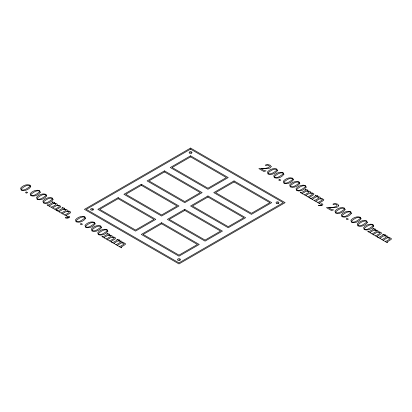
<?xml version="1.0" encoding="UTF-8"?>
<svg xmlns="http://www.w3.org/2000/svg" width="412" height="412" viewBox="0 0 412 412"><rect width="100%" height="100%" fill="white"/><g stroke="black" fill="none" stroke-linecap="round" stroke-linejoin="round"><path stroke-width="0.62" d="M190.571 152.471L191.585 153.058M277.487 202.653L278.502 203.24M92.067 209.347L93.076 209.929M178.983 259.529L179.998 260.111M56.47 209.708L56.696 210.475L53.884 208.853L55.466 208.977L58.54 207.226L59.359 206.561L58.978 205.882L56.65 205.516L53.014 207.705L53.318 208.523L50.439 206.865L52.005 206.994L55.105 205.243L55.898 204.543L55.532 203.873L53.277 203.487L49.569 205.717L49.862 206.53L47.045 204.903L48.4 205.022L51.371 203.404L52.674 202.426L52.118 201.865L54.528 202.457L54.796 202.611L53.586 203.307L56.774 203.749L57.386 204.46L57 205.279L59.06 205.341L60.775 206.33L60.569 207.092L56.47 209.708M66.378 215.425L66.6 216.197L63.793 214.575L65.369 214.693L68.449 212.947L69.262 212.283L68.881 211.603L66.559 211.238L62.923 213.426L63.227 214.245L60.348 212.582L61.913 212.71L65.008 210.959L65.807 210.264L65.441 209.595L63.18 209.208L59.477 211.438L59.766 212.247L56.949 210.625L58.308 210.743L61.28 209.121L62.583 208.148L62.027 207.586L64.437 208.173L64.705 208.328L63.494 209.028L66.682 209.471L67.29 210.182L66.904 211.001L68.969 211.057L70.679 212.046L70.478 212.808L66.378 215.425M111.307 241.37L111.534 242.138L108.722 240.515L110.303 240.634L113.382 238.888L114.196 238.224L113.815 237.544L111.487 237.178L107.856 239.367L108.155 240.186L105.276 238.522L106.842 238.656L109.942 236.9L110.735 236.205L110.37 235.535L108.114 235.149L104.411 237.379L104.7 238.193L101.882 236.565L103.242 236.684L106.208 235.061L107.511 234.088L106.955 233.527L109.371 234.114L109.638 234.268L108.423 234.969L111.616 235.412L112.224 236.122L111.837 236.941L113.897 236.998L115.612 237.992L115.406 238.749L111.307 241.37M121.216 247.087L121.442 247.854L118.63 246.232L120.206 246.355L123.286 244.604L124.1 243.94L123.724 243.265L121.396 242.9L117.76 245.088L118.064 245.907L115.185 244.244L116.751 244.373L119.846 242.622L120.644 241.926L120.278 241.252L118.017 240.871L114.315 243.095L114.603 243.909L111.786 242.282L113.145 242.405L116.117 240.783L117.42 239.81L116.864 239.248L119.274 239.835L119.542 239.99L118.332 240.69L121.519 241.133L122.132 241.844L121.746 242.663L123.806 242.72L125.521 243.708L125.315 244.47L121.216 247.087M309.613 197.266L309.839 198.033L307.028 196.411L308.609 196.534L311.683 194.783L312.502 194.119L312.121 193.444L309.793 193.079L306.162 195.262L306.461 196.086L303.582 194.423L305.148 194.552L308.248 192.801L309.041 192.105L308.676 191.431L306.42 191.05L302.717 193.274L303.005 194.088L300.188 192.461L301.548 192.584L304.514 190.962L305.817 189.989L305.261 189.422L307.676 190.014L307.944 190.169L306.729 190.869L309.922 191.312L310.53 192.023L310.143 192.842L312.203 192.898L313.918 193.887L313.712 194.649L309.613 197.266M319.521 202.987L319.743 203.755L316.936 202.132L318.512 202.256L321.592 200.505L322.405 199.841L322.029 199.161L319.702 198.795L316.066 200.984L316.37 201.803L313.491 200.144L315.056 200.273L318.152 198.517L318.95 197.822L318.584 197.152L316.323 196.766L312.62 198.996L312.909 199.81L310.092 198.182L311.451 198.301L314.423 196.678L315.726 195.705L315.17 195.144L317.58 195.731L317.848 195.885L316.637 196.586L319.825 197.029L320.438 197.739L320.052 198.558L322.112 198.62L323.827 199.609L323.621 200.366L319.521 202.987M377.191 236.282L377.413 237.049L374.601 235.427L376.182 235.546L379.261 233.8L380.075 233.135L379.694 232.456L377.371 232.09L373.736 234.279L374.034 235.097L371.155 233.439L372.726 233.568L375.821 231.812L376.619 231.117L376.249 230.447L373.993 230.061L370.29 232.291L370.579 233.104L367.762 231.477L369.121 231.595L372.093 229.973L373.396 229L372.834 228.439L375.25 229.026L375.517 229.18L374.302 229.881L377.495 230.323L378.103 231.034L377.716 231.853L379.782 231.915L381.491 232.904L381.291 233.661L377.191 236.282M387.095 241.999L387.321 242.766L384.509 241.144L386.09 241.267L389.165 239.521L389.984 238.857L389.603 238.177L387.275 237.812L383.644 240L383.943 240.819L381.064 239.156L382.63 239.284L385.73 237.533L386.523 236.838L386.157 236.164L383.902 235.782L380.199 238.007L380.487 238.821L377.67 237.194L379.03 237.317L381.996 235.695L383.299 234.722L382.743 234.16L385.158 234.747L385.426 234.902L384.211 235.602L387.404 236.045L388.011 236.756L387.625 237.575L389.685 237.631L391.4 238.62L391.194 239.382L387.095 241.999M29.999 185.833L29.561 186.754C27.285 188.351 24.545 190.658 21.594 189.932L21.465 188.784C23.705 186.981 26.538 184.746 29.587 185.359L29.999 185.833M39.547 191.348L39.114 192.27C36.838 193.867 34.098 196.174 31.147 195.448L31.018 194.299C33.254 192.492 36.091 190.262 39.14 190.874L39.547 191.348M45.917 195.025L45.48 195.947C43.209 197.544 40.464 199.851 37.518 199.125L37.384 197.976C39.624 196.169 42.462 193.939 45.505 194.552L45.917 195.025M52.288 198.702L51.85 199.619C49.574 201.221 46.834 203.528 43.883 202.797L43.754 201.653C45.989 199.846 48.827 197.616 51.876 198.229L52.288 198.702M84.836 217.495L84.398 218.417C82.127 220.013 79.382 222.32 76.431 221.594L76.302 220.446C78.543 218.638 81.375 216.408 84.424 217.021L84.836 217.495M94.389 223.01L93.951 223.927C91.675 225.524 88.935 227.836 85.984 227.105L85.856 225.961C88.096 224.154 90.928 221.924 93.977 222.537L94.389 223.01M100.755 226.688L100.322 227.604C98.046 229.201 95.306 231.508 92.355 230.782L92.221 229.638C94.461 227.831 97.299 225.601 100.348 226.214L100.755 226.688M107.125 230.365L106.687 231.281C104.411 232.878 101.671 235.185 98.72 234.459L98.592 233.316C100.832 231.508 103.664 229.278 106.713 229.891L107.125 230.365M276.771 169.718L276.339 170.635C274.062 172.231 271.323 174.539 268.372 173.812L268.238 172.669C270.478 170.862 273.316 168.632 276.364 169.244L276.771 169.718M283.142 173.395L282.704 174.312C280.428 175.909 277.688 178.216 274.737 177.49L274.608 176.346C276.849 174.539 279.681 172.309 282.73 172.922L283.142 173.395M292.695 178.906L292.257 179.828C289.981 181.424 287.241 183.731 284.29 183.005L284.162 181.862C286.402 180.054 289.234 177.824 292.283 178.432L292.695 178.906M299.061 182.583L298.628 183.505C296.352 185.101 293.612 187.409 290.661 186.682L290.527 185.534C292.767 183.731 295.605 181.496 298.649 182.109L299.061 182.583M305.431 186.26L304.993 187.182C302.717 188.778 299.977 191.086 297.026 190.359L296.897 189.211C299.138 187.409 301.97 185.173 305.019 185.786L305.431 186.26M344.35 208.73L343.912 209.651C341.636 211.248 338.896 213.555 335.945 212.829L335.816 211.68C338.056 209.878 340.889 207.643 343.938 208.256L344.35 208.73M350.715 212.407L350.282 213.328C348.006 214.925 345.266 217.232 342.315 216.506L342.181 215.358C344.422 213.55 347.259 211.32 350.303 211.933L350.715 212.407M360.268 217.922L359.831 218.839C357.559 220.441 354.814 222.748 351.869 222.017L351.735 220.873C353.975 219.066 356.813 216.836 359.856 217.448L360.268 217.922M366.634 221.599L366.201 222.516C363.925 224.113 361.185 226.425 358.234 225.694L358.105 224.55C360.34 222.743 363.178 220.513 366.227 221.126L366.634 221.599M373.004 225.276L372.572 226.193C370.295 227.79 367.556 230.097 364.605 229.371L364.471 228.227C366.711 226.42 369.549 224.19 372.592 224.803L373.004 225.276M271.178 166.536L270.313 167.833L268.732 168.4L261.131 168.827L264.324 170.614L266.059 170.882L263.845 171.48L258.87 168.606L265.462 168.369L268.676 167.55L269.505 166.505L268.845 165.526L267.362 165.094L265.338 165.155L267.903 164.594L270.123 165.166L271.178 166.536M338.752 205.552L337.886 206.845L336.305 207.411L328.709 207.844L331.902 209.631L333.632 209.899L331.418 210.496L326.443 207.622L333.035 207.385L336.249 206.561L337.078 205.516L336.419 204.543L334.941 204.105L332.911 204.167L335.476 203.61L337.701 204.182L338.752 205.552M25.971 192.141L25.688 192.543L25.971 192.94L26.662 193.104L27.645 192.543L26.667 191.977L25.971 192.141M80.814 223.804L80.525 224.2L80.814 224.602L81.504 224.767L82.482 224.205L81.504 223.639L80.814 223.804M279.115 179.704L278.831 180.101L279.115 180.497L279.81 180.662L280.788 180.101L279.81 179.534L279.115 179.704M346.693 218.715L346.404 219.112L346.693 219.514L347.383 219.678L348.361 219.117L347.383 218.551L346.693 218.715M67.846 216.331L67.527 216.722L67.831 217.109C69.994 217.582 65.982 218.185 65.493 217.69L65.22 217.845L67.496 218.159L69.134 217.727L69.762 216.995L69.386 216.367L67.846 216.331M320.989 203.888L320.67 204.28L320.979 204.666C323.137 205.14 319.125 205.743 318.641 205.248L318.363 205.408L320.639 205.717L322.277 205.289L322.905 204.553L322.529 203.925L320.989 203.888M30.756 186.703C28.701 189.68 24.684 191.431 21.187 190.148L20.6 188.166C22.809 185.524 26.646 183.932 30.004 185.127L30.756 186.703M40.309 192.219C38.254 195.19 34.237 196.941 30.735 195.659L30.153 193.681C32.363 191.039 36.199 189.448 39.557 190.643L40.309 192.219M46.674 195.896C44.62 198.867 40.603 200.618 37.106 199.336L36.519 197.358C38.733 194.716 42.57 193.125 45.923 194.32L46.674 195.896M53.045 199.573C50.99 202.544 46.973 204.295 43.471 203.013L42.889 201.03C45.099 198.393 48.935 196.802 52.293 197.997L53.045 199.573M85.593 218.365C83.538 221.337 79.521 223.088 76.024 221.805L75.437 219.828C77.652 217.186 81.488 215.594 84.841 216.789L85.593 218.365M95.146 223.881C93.091 226.852 89.074 228.603 85.578 227.321L84.99 225.338C87.2 222.701 91.037 221.11 94.394 222.305L95.146 223.881M101.517 227.558C99.457 230.529 95.44 232.28 91.943 230.998L91.361 229.015C93.57 226.379 97.407 224.787 100.76 225.977L101.517 227.558M107.882 231.23C105.827 234.207 101.81 235.958 98.314 234.675L97.726 232.692C99.936 230.05 103.778 228.464 107.13 229.654L107.882 231.23M277.534 170.583C275.474 173.56 271.457 175.311 267.96 174.029L267.378 172.046C269.587 169.404 273.424 167.818 276.776 169.008L277.534 170.583M283.899 174.261C281.844 177.237 277.827 178.988 274.33 177.706L273.743 175.723C275.952 173.081 279.794 171.495 283.147 172.685L283.899 174.261M293.452 179.776C291.397 182.753 287.38 184.504 283.878 183.222L283.296 181.239C285.506 178.597 289.342 177.011 292.7 178.2L293.452 179.776M299.818 183.453C297.763 186.43 293.746 188.181 290.249 186.899L289.667 184.916C291.876 182.274 295.713 180.683 299.066 181.877L299.818 183.453M306.188 187.13C304.133 190.107 300.116 191.853 296.619 190.576L296.032 188.593C298.242 185.951 302.078 184.36 305.436 185.555L306.188 187.13M345.107 209.6C343.052 212.577 339.035 214.322 335.533 213.045L334.951 211.062C337.16 208.421 340.997 206.829 344.355 208.024L345.107 209.6M351.472 213.277C349.417 216.249 345.4 218 341.903 216.717L341.321 214.74C343.531 212.098 347.368 210.506 350.72 211.701L351.472 213.277M361.025 218.793C358.97 221.764 354.953 223.515 351.457 222.233L350.869 220.25C353.084 217.613 356.921 216.022 360.273 217.217L361.025 218.793M367.396 222.47C365.341 225.441 361.324 227.192 357.822 225.91L357.24 223.927C359.449 221.29 363.286 219.699 366.644 220.894L367.396 222.47M373.761 226.147C371.706 229.118 367.689 230.869 364.193 229.587L363.605 227.604C365.82 224.967 369.657 223.376 373.009 224.566L373.761 226.147M190.571 148.068L84.429 209.347L178.983 263.932L285.125 202.653L190.571 148.068M190.571 149.129L86.268 209.347L178.983 262.871L283.286 202.653L190.571 149.129M118.141 197.636L97.86 209.347L135.522 231.091L155.803 219.38L118.141 197.636M141.316 184.257L123.935 194.289L161.597 216.037L178.983 206L141.316 184.257M164.496 170.872L147.11 180.909L184.777 202.653L202.158 192.62L164.496 170.872M190.571 155.818L170.29 167.53L207.957 189.273L228.238 177.562L190.571 155.818M118.141 198.697L99.699 209.347L135.522 230.03L153.964 219.38L118.141 198.697M141.316 185.318L125.773 194.289L161.597 214.976L177.145 206L141.316 185.318M164.496 171.933L148.953 180.909L184.777 201.592L200.32 192.62L164.496 171.933M190.571 156.879L172.128 167.53L207.957 188.212L226.394 177.562L190.571 156.879M161.597 222.727L141.316 234.438L178.983 256.182L199.264 244.47L161.597 222.727M184.777 209.347L167.396 219.38L205.058 241.128L222.439 231.091L184.777 209.347M207.957 195.963L190.571 206L228.238 227.743L245.619 217.711L207.957 195.963M234.031 180.909L213.751 192.62L251.413 214.364L271.693 202.653L234.031 180.909M161.597 223.788L143.16 234.438L178.983 255.121L197.425 244.47L161.597 223.788M184.777 210.408L169.234 219.38L205.058 240.067L220.6 231.091L184.777 210.408M207.957 197.024L192.409 206L228.238 226.682L243.78 217.711L207.957 197.024M234.031 181.97L215.589 192.62L251.413 213.303L269.855 202.653L234.031 181.97M177.969 260.111A1.432 0.829 0 0 0 180.368 259.74A1.432 0.829 0 0 0 178.612 258.726A1.432 0.829 0 0 0 177.969 260.111M91.052 209.929A1.432 0.829 0 0 0 93.447 209.559A1.432 0.829 0 0 0 91.691 208.544A1.432 0.829 0 0 0 91.052 209.929M276.478 203.24A1.432 0.829 0 0 0 278.873 202.869A1.432 0.829 0 0 0 277.116 201.854A1.432 0.829 0 0 0 276.478 203.24M189.556 153.058A1.432 0.829 0 0 0 191.956 152.687A1.432 0.829 0 0 0 190.2 151.673A1.432 0.829 0 0 0 189.556 153.058"/></g></svg>
